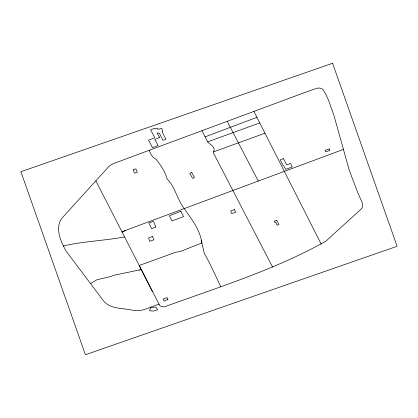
<?xml version="1.0" encoding="UTF-8"?>
<svg xmlns="http://www.w3.org/2000/svg" width="418" height="418" viewBox="0 0 418 418"><rect width="100%" height="100%" fill="white"/><g stroke="black" fill="none" stroke-linecap="round" stroke-linejoin="round"><path stroke-width="0.63" d="M159.07 304.158C150.25 306.681 141.697 312.586 132.156 310.125C122.505 307.883 110.169 309.419 103.361 300.699L66.054 251.025C60.861 241.714 55.024 228.986 61.341 218.891C77.137 201.382 92.984 183.93 108.894 166.51L111.423 164.567L114.109 163.333L306.159 91.997L317.084 88.198L319.895 88.036L322.351 89.029L323.36 90.037L325.883 94.379L328.501 100.189L333.972 115.551L349.234 170.199L357.338 191.58L362.113 202.537C363.414 204.909 362.751 207.913 360.614 209.559L325.716 241.306C275.263 269.532 219.795 286.758 165.648 306.384L163.339 306.916L162.111 306.66L160.089 305.924L159.488 305.02L139.194 265.498L175.701 252.253L180.137 251.552L201.878 242.983C199.95 228.818 190.535 217.987 182.854 206.581C176.824 197.907 174.761 186.491 167.116 179.019C165.188 171.688 160.778 165.23 156.149 159.342C152.356 157.675 150.679 154.059 149.231 150.433M90.46 283.681L96.919 279.773L110.274 276.648L114.537 275.138L141.258 269.568M122.119 232.131L125.943 230.245L343.387 149.419M122.014 231.912L125.943 230.245M139.57 270.101L141.247 269.464L152.34 291.435M205.092 136.838L256.929 117.322M201.951 130.677L207.652 141.854L259.771 122.939M213.483 151.901L264.955 133.201M63.285 245.983C83.459 241.285 104.26 240.711 124.585 236.943M272.646 267.17L213.311 152.748C216.435 146.77 210.453 145.323 207.652 141.854M321.176 244.055L253.94 111.418M227.272 121.377L258.298 181.119M95.874 180.884L141.247 269.464M220.767 286.581L209.643 263.23L204.292 253.292L201.215 240.141M133.352 169.739L133.342 170.837L134.622 173.162L137.35 172.263L135.85 168.862L133.352 169.739M150.621 307.481L149.602 310.793L153.662 311.044L157.633 309.654L155.94 307.089L150.621 307.481M159.587 137.339L154.906 139.455L158.093 145.516L152.476 147.627L148.5 140.124L154.801 137.783L150.595 129.784L154.738 128.342L155.13 129.016L157.367 128.107L157.847 129.298L161.902 128.389L162.748 131.68L162.079 131.858L165.946 139.262L163.03 140.359L159.336 133.185L157.011 132.976L159.587 137.339M276.695 220.244L274.14 221.3L274.866 222.449L275.64 222.141L277.108 225.229L278.921 224.529L276.695 220.244M234.42 209.528L230.663 211.059L231.713 213.551L235.809 212.26L234.42 209.528M283.467 158.605L280.321 159.864L283.075 165.518L283.754 165.899L285.724 169.353L292.276 166.944L290.578 163.417L286.675 164.885L283.467 158.605M180.858 211.262L169.426 215.73L171.976 220.918L183.591 216.629L180.858 211.262M155.83 226.979L151.494 228.672L148.85 223.034L153.49 221.352L155.83 226.979M167.89 299.507L163.94 301.049L163.114 299.027L167.143 297.626L167.89 299.507M152.513 236.483L148.583 237.999L149.738 241.275L153.986 239.796L152.513 236.483M329.238 148.918L325.099 150.433L325.784 151.839L329.823 150.449L329.238 148.918M191.763 172.54L189.762 173.251L192.546 178.314L194.474 177.666L191.763 172.54M332.576 63.27L20.9 171.714L85.424 354.73L397.1 246.286L332.576 63.27"/></g></svg>
